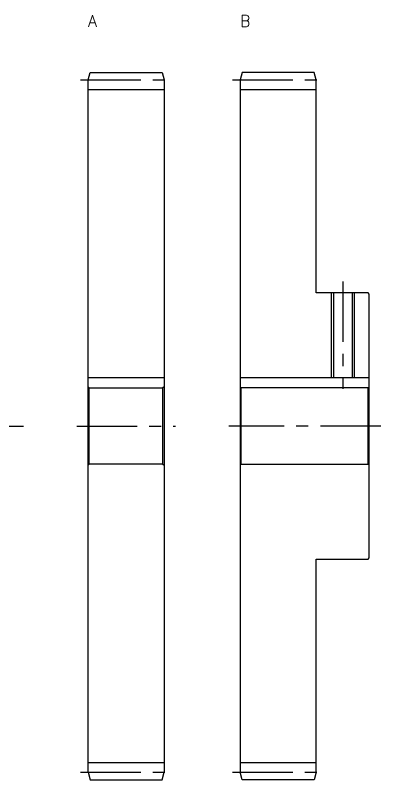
# Model space of a CAD drawing. Extents: x -3 to 283, y -13 to 211.
# Drawn here: x 186.8 to 283, y 10 to 211 of the extents above; entities that cross this region are included whole.
import ezdxf

# ---------------------------------------------------------------- set-up
doc = ezdxf.new("R2010")
doc.units = 0
doc.header["$LTSCALE"] = 0.5
doc.linetypes.add('CENTER', pattern=[50.8, 31.75, -6.35, 6.35, -6.35])
for name, color, linetype in [('MSM_CENTER', 1, 'CENTER'), ('MSM_CONTINUOUS', 7, 'CONTINUOUS'), ('MSM_NARROW', 5, 'CONTINUOUS'), ('MSM_PART_NUMBER', 7, 'CONTINUOUS')]:
    doc.layers.add(name, color=color, linetype=linetype)
doc.styles.get("Standard").update_dxf_attribs({"font": 'txt.shx', "height": 3, "bigfont": 'bigfont.shx'})

# ---------------------------------------------------------------- blocks, each defined once
blk = doc.blocks.new('*U5')
at = {"layer": 'MSM_PART_NUMBER'}
blk.add_text('A', height=3, dxfattribs=at).set_placement((206, 208))
blk = doc.blocks.new('*U6')
at = {"layer": 'MSM_PART_NUMBER'}
blk.add_text('B', height=3, dxfattribs=at).set_placement((246, 208))

msp = doc.modelspace()

# ---------------------------------------------------------------- linework, layer by layer
at = {"layer": 'MSM_CENTER'}
for p, q in [((204, 194), (228, 194)), ((244, 194), (268, 194)), ((273, 141), (273, 112.8)), ((-3, 103), (189, 103)), ((203, 103), (229, 103)), ((283, 103), (243, 103)), ((204, 12), (228, 12)), ((244, 12), (268, 12))]:
    msp.add_line(p, q, dxfattribs=at)
at = {"layer": 'MSM_CONTINUOUS'}
for p, q in [((206, 194), (206.54, 196)), ((206.54, 196), (225.46, 196)), ((225.46, 196), (226, 194)), ((246.54, 196), (246, 194)), ((265.46, 196), (246.54, 196)), ((266, 194), (265.46, 196)), ((206, 12), (206, 194)), ((226, 194), (226, 12)), ((246, 194), (246, 12)), ((266, 138), (266, 194)), ((206, 191.5), (226, 191.5)), ((246, 191.5), (266, 191.5)), ((279.7, 138), (266, 138)), ((270.54, 138), (270.54, 115.8)), ((275.46, 138), (275.46, 115.8)), ((280, 137.7), (279.7, 138)), ((280, 68.3), (280, 137.7)), ((206, 115.8), (226, 115.8)), ((246, 115.8), (280, 115.8)), ((206.3, 113), (206, 113.3)), ((206.3, 93), (206.3, 113)), ((206.3, 113), (225.7, 113)), ((226, 113.3), (225.7, 113)), ((225.7, 93), (225.7, 113)), ((246, 113.3), (246.3, 113)), ((246.3, 93), (246.3, 113)), ((279.7, 113), (246.3, 113)), ((279.7, 113), (280, 113.3)), ((279.7, 93), (279.7, 113)), ((206, 92.7), (206.3, 93)), ((225.7, 93), (206.3, 93)), ((225.7, 93), (226, 92.7)), ((246.3, 93), (246, 92.7)), ((246.3, 93), (279.7, 93)), ((280, 92.7), (279.7, 93)), ((266, 68), (279.7, 68)), ((266, 12), (266, 68)), ((279.7, 68), (280, 68.3)), ((206, 14.5), (226, 14.5)), ((246, 14.5), (266, 14.5)), ((206, 12), (206.54, 10)), ((225.46, 10), (226, 12)), ((246.54, 10), (246, 12)), ((266, 12), (265.46, 10)), ((206.54, 10), (225.46, 10)), ((265.46, 10), (246.54, 10))]:
    msp.add_line(p, q, dxfattribs=at)
at = {"layer": 'MSM_NARROW'}
for p, q in [((270, 138), (270, 115.8)), ((276, 138), (276, 115.8))]:
    msp.add_line(p, q, dxfattribs=at)

# ---------------------------------------------------------------- block references
at = {"layer": 'MSM_CONTINUOUS'}
for name in ['*U5', '*U6']:
    msp.add_blockref(name, (0, 0), dxfattribs=at)

doc.saveas('drawing.dxf')
